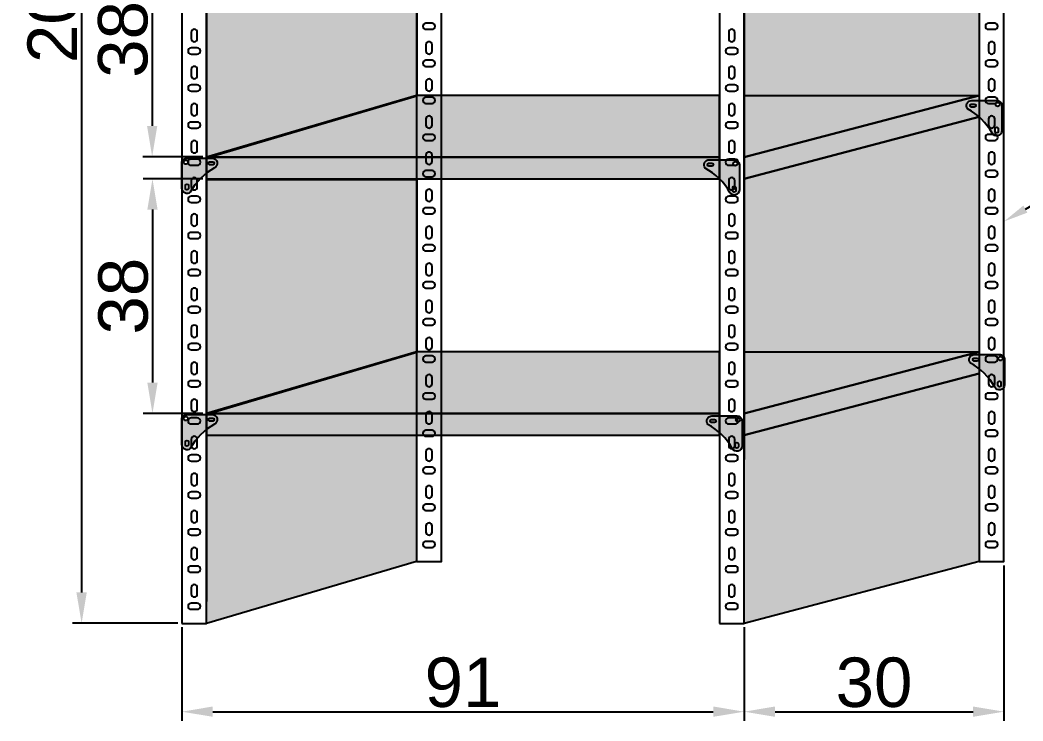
# Model space of a CAD drawing. Header units: millimetres. Extents: x 6614975 to 6624097, y 8742145 to 8746891.
# Drawn here: x 6620282.2 to 6620444.6, y 8742148.5 to 8742261.9 of the extents above; entities that cross this region are included whole.
import ezdxf
from ezdxf import colors
from ezdxf.entities.mleader import LeaderData, LeaderLine
from ezdxf.math import Vec2, Vec3

# ---------------------------------------------------------------- set-up
doc = ezdxf.new("R2010")
doc.units = ezdxf.units.MM
doc.styles.get("Standard").update_dxf_attribs({"font": 'arial.ttf'})
doc.dimstyles.new('ISO-25', dxfattribs={"dimtxt": 8, "dimasz": 5, "dimexe": 1.5, "dimexo": 0.625, "dimtad": 1, "dimtxsty": 'Standard', "dimcen": 2.5, "dimclrd": 1, "dimclre": 1, "dimclrt": 143, "dimadec": 0, "dimazin": 0, "dimtfac": 1, "dimtmove": 0, "dimatfit": 3, "dimfxl": 1, "dimarcsym": 0})

# ---------------------------------------------------------------- blocks, each defined once
blk = doc.blocks.new('*D205')
at = {"color": 1, "lineweight": -2, "transparency": 16777216}
for p, q in [((6620307.81, 8742364.28), (6620290.71, 8742364.28)), ((6620307.81, 8742164.28), (6620290.71, 8742164.28))]:
    blk.add_line(p, q, dxfattribs=at)
at = {"color": 1, "linetype": 'Continuous', "lineweight": -2, "transparency": 16777216}
blk.add_line((6620292.21, 8742359.28), (6620292.21, 8742169.28), dxfattribs=at)
at = {"color": 1, "transparency": 16777216}
for points in [[(6620291.37, 8742359.28), (6620293.04, 8742359.28), (6620292.21, 8742364.28)], [(6620291.37, 8742169.28), (6620293.04, 8742169.28), (6620292.21, 8742164.28)]]:
    blk.add_solid(points, dxfattribs=at)
at = {"layer": 'Defpoints', "color": 0, "transparency": 16777216}
for p in [(6620308.44, 8742364.28), (6620292.21, 8742164.28), (6620308.44, 8742164.28)]:
    blk.add_point(p, dxfattribs=at)
at = {"color": 143, "transparency": 16777216, "insert": (6620287.5, 8742264.28), "char_height": 8, "attachment_point": 5, "rotation": 90}
blk.add_mtext('200', dxfattribs=at)
blk = doc.blocks.new('*D208')
at = {"color": 1, "lineweight": -2, "transparency": 16777216}
for p, q in [((6620311.81, 8742277.78), (6620302.13, 8742277.78)), ((6620311.81, 8742239.78), (6620302.13, 8742239.78))]:
    blk.add_line(p, q, dxfattribs=at)
at = {"color": 1, "linetype": 'Continuous', "lineweight": -2, "transparency": 16777216}
blk.add_line((6620303.63, 8742272.78), (6620303.63, 8742244.78), dxfattribs=at)
at = {"color": 1, "transparency": 16777216}
for points in [[(6620302.8, 8742272.78), (6620304.46, 8742272.78), (6620303.63, 8742277.78)], [(6620302.8, 8742244.78), (6620304.46, 8742244.78), (6620303.63, 8742239.78)]]:
    blk.add_solid(points, dxfattribs=at)
at = {"layer": 'Defpoints', "color": 0, "transparency": 16777216}
for p in [(6620312.44, 8742277.78), (6620303.63, 8742239.78), (6620312.44, 8742239.78)]:
    blk.add_point(p, dxfattribs=at)
at = {"color": 143, "transparency": 16777216, "insert": (6620298.92, 8742258.78), "char_height": 8, "attachment_point": 5, "rotation": 90}
blk.add_mtext('38', dxfattribs=at)
blk = doc.blocks.new('*D209')
at = {"color": 1, "lineweight": -2, "transparency": 16777216}
for p, q in [((6620311.81, 8742236.23), (6620302.18, 8742236.23)), ((6620311.81, 8742198.23), (6620302.18, 8742198.23))]:
    blk.add_line(p, q, dxfattribs=at)
at = {"color": 1, "linetype": 'Continuous', "lineweight": -2, "transparency": 16777216}
blk.add_line((6620303.68, 8742231.23), (6620303.68, 8742203.23), dxfattribs=at)
at = {"color": 1, "transparency": 16777216}
for points in [[(6620302.85, 8742231.23), (6620304.51, 8742231.23), (6620303.68, 8742236.23)], [(6620302.85, 8742203.23), (6620304.51, 8742203.23), (6620303.68, 8742198.23)]]:
    blk.add_solid(points, dxfattribs=at)
at = {"layer": 'Defpoints', "color": 0, "transparency": 16777216}
for p in [(6620312.44, 8742236.23), (6620303.68, 8742198.23), (6620312.44, 8742198.23)]:
    blk.add_point(p, dxfattribs=at)
at = {"color": 143, "transparency": 16777216, "insert": (6620298.97, 8742217.23), "char_height": 8, "attachment_point": 5, "rotation": 90}
blk.add_mtext('38', dxfattribs=at)
blk = doc.blocks.new('UNION-R')
at = {"true_color": 0x939598}
h = blk.add_hatch(color=252, dxfattribs=at)
h.dxf.hatch_style = 1
h.paths.add_polyline_path([(-8.1, 0.43, 0.631348), (-9.24, -1.96, -0.142591), (-2.34, -8.76, 0.79062), (0.43, -8.11), (0.43, -1.03, 0.414), (-1.04, 0.43)])
h.paths.add_polyline_path([(-1.31, -0.68, -1), (-0.15, -0.68, -1)], flags=16)
h.paths.add_polyline_path([(-7.37, -1.43), (-8.24, -1.43, -0.736995), (-8.24, -0.56), (-7.37, -0.56, -1)], flags=16)
h.paths.add_polyline_path([(-0.6, -7.41), (-0.6, -8.28, -1), (-1.47, -8.28), (-1.47, -7.41, -0.736995)], flags=16)
at = {"true_color": 0xffffff}
h = blk.add_hatch(color=7, dxfattribs=at)
h.dxf.hatch_style = 1
h.paths.add_polyline_path([(-8.1, 0.43, 0.631348), (-9.24, -1.96, -0.142591), (-2.34, -8.76, 0.79062), (0.43, -8.11), (0.43, -1.03, 0.414), (-1.04, 0.43)])
h.paths.add_polyline_path([(-7.37, -1.43), (-8.24, -1.43, -0.736995), (-8.24, -0.56), (-7.37, -0.56, -1)], flags=16)
h.paths.add_polyline_path([(-0.15, -0.68, -1), (-1.31, -0.68, -1)], flags=16)
h.paths.add_polyline_path([(-0.6, -7.41), (-0.6, -8.28, -1), (-1.47, -8.28), (-1.47, -7.41, -0.736995)], flags=16)
for points in [[(0.43, -8.11, -0.79062), (-2.34, -8.76, 0.142591), (-9.24, -1.96, -0.631348), (-8.1, 0.43), (-1.04, 0.43, -0.414214), (0.43, -1.04), (0.43, -8.11)], [(-7.37, -0.56, -1), (-7.37, -1.43), (-8.24, -1.43, -0.736995), (-8.24, -0.56), (-7.37, -0.56)], [(-0.6, -8.28, -1), (-1.47, -8.28), (-1.47, -7.41, -0.736995), (-0.6, -7.41), (-0.6, -8.28)]]:
    blk.add_lwpolyline(points, format="xyb")
blk.add_circle((-0.73, -0.68), 0.581)
blk = doc.blocks.new('*D210')
at = {"color": 1, "lineweight": -2, "transparency": 16777216}
for p, q in [((6620308.44, 8742163.65), (6620308.44, 8742148.48)), ((6620399.44, 8742163.65), (6620399.44, 8742148.48))]:
    blk.add_line(p, q, dxfattribs=at)
at = {"color": 1, "linetype": 'Continuous', "lineweight": -2, "transparency": 16777216}
blk.add_line((6620313.44, 8742149.98), (6620394.44, 8742149.98), dxfattribs=at)
at = {"color": 1, "transparency": 16777216}
for points in [[(6620313.44, 8742150.82), (6620313.44, 8742149.15), (6620308.44, 8742149.98)], [(6620394.44, 8742150.82), (6620394.44, 8742149.15), (6620399.44, 8742149.98)]]:
    blk.add_solid(points, dxfattribs=at)
at = {"layer": 'Defpoints', "color": 0, "transparency": 16777216}
for p in [(6620308.44, 8742164.28), (6620399.44, 8742164.28), (6620399.44, 8742149.98)]:
    blk.add_point(p, dxfattribs=at)
at = {"color": 143, "transparency": 16777216, "insert": (6620353.94, 8742154.69), "char_height": 8, "attachment_point": 5}
blk.add_mtext('91', dxfattribs=at)
blk = doc.blocks.new('*D211')
at = {"color": 1, "lineweight": -2, "transparency": 16777216}
for p, q in [((6620441.49, 8742173.65), (6620441.49, 8742148.48)), ((6620399.44, 8742163.65), (6620399.44, 8742148.48))]:
    blk.add_line(p, q, dxfattribs=at)
at = {"color": 1, "linetype": 'Continuous', "lineweight": -2, "transparency": 16777216}
blk.add_line((6620404.44, 8742149.98), (6620436.49, 8742149.98), dxfattribs=at)
at = {"color": 1, "transparency": 16777216}
for points in [[(6620404.44, 8742150.82), (6620404.44, 8742149.15), (6620399.44, 8742149.98)], [(6620436.49, 8742150.82), (6620436.49, 8742149.15), (6620441.49, 8742149.98)]]:
    blk.add_solid(points, dxfattribs=at)
at = {"layer": 'Defpoints', "color": 0, "transparency": 16777216}
for p in [(6620441.49, 8742174.28), (6620399.44, 8742164.28), (6620441.49, 8742149.98)]:
    blk.add_point(p, dxfattribs=at)
at = {"color": 143, "transparency": 16777216, "insert": (6620420.46, 8742154.69), "char_height": 8, "attachment_point": 5}
blk.add_mtext('30', dxfattribs=at)

msp = doc.modelspace()

# ---------------------------------------------------------------- hatches: boundary and pattern name
at = {"true_color": 0x636466}
h = msp.add_hatch(color=251, dxfattribs=at)
h.dxf.hatch_style = 1
h.paths.add_polyline_path([(6620437.49, 8742287.726), (6620399.438, 8742277.726), (6620399.438, 8742239.726), (6620437.49, 8742249.726)])
h = msp.add_hatch(color=251, dxfattribs=at)
h.dxf.hatch_style = 1
h.paths.add_polyline_path([(6620346.453, 8742277.581), (6620312.453, 8742277.581), (6620312.453, 8742239.581), (6620346.453, 8742249.581)])
h = msp.add_hatch(color=8)
h.dxf.hatch_style = 1
h.paths.add_polyline_path([(6620346.438, 8742249.726), (6620312.438, 8742239.726), (6620395.438, 8742239.726), (6620395.438, 8742249.726)])
h = msp.add_hatch(color=8)
h.dxf.hatch_style = 1
h.paths.add_polyline_path([(6620437.49, 8742246.226), (6620437.49, 8742249.726), (6620399.438, 8742239.726), (6620399.438, 8742236.226)])
h = msp.add_hatch(color=8)
h.dxf.hatch_style = 1
h.paths.add_polyline_path([(6620437.49, 8742249.726), (6620399.438, 8742249.726), (6620399.438, 8742239.726)])
h = msp.add_hatch(color=251, dxfattribs=at)
h.dxf.hatch_style = 1
h.paths.add_polyline_path([(6620437.49, 8742246.226), (6620399.438, 8742236.226), (6620399.438, 8742198.226), (6620437.49, 8742208.226)])
h = msp.add_hatch(color=8)
h.dxf.hatch_style = 1
h.paths.add_polyline_path([(6620395.438, 8742236.226), (6620395.438, 8742239.726), (6620312.438, 8742239.726), (6620312.438, 8742236.226)])
h = msp.add_hatch(color=251, dxfattribs=at)
h.dxf.hatch_style = 1
h.paths.add_polyline_path([(6620346.468, 8742236.096), (6620312.468, 8742236.096), (6620312.468, 8742198.096), (6620346.468, 8742208.096)])
h = msp.add_hatch(color=8)
h.dxf.hatch_style = 1
h.paths.add_polyline_path([(6620346.438, 8742208.226), (6620312.438, 8742198.226), (6620395.438, 8742198.226), (6620395.438, 8742208.226)])
h = msp.add_hatch(color=8)
h.dxf.hatch_style = 1
h.paths.add_polyline_path([(6620437.49, 8742204.726), (6620437.49, 8742208.226), (6620399.438, 8742198.226), (6620399.438, 8742194.726)])
h = msp.add_hatch(color=8)
h.dxf.hatch_style = 1
h.paths.add_polyline_path([(6620437.49, 8742208.226), (6620399.438, 8742208.226), (6620399.438, 8742198.226)])
h = msp.add_hatch(color=251, dxfattribs=at)
h.dxf.hatch_style = 1
h.paths.add_polyline_path([(6620437.49, 8742204.726), (6620399.438, 8742194.726), (6620399.438, 8742164.276), (6620437.49, 8742174.276)])
h = msp.add_hatch(color=8)
h.dxf.hatch_style = 1
h.paths.add_polyline_path([(6620395.438, 8742194.726), (6620395.438, 8742198.226), (6620312.438, 8742198.226), (6620312.438, 8742194.726)])
h = msp.add_hatch(color=251, dxfattribs=at)
h.dxf.hatch_style = 1
h.paths.add_polyline_path([(6620346.438, 8742194.726), (6620312.438, 8742194.726), (6620312.438, 8742164.276), (6620346.438, 8742174.276)])

# ---------------------------------------------------------------- linework, layer by layer
for p, q in [((6620399.438, 8742292.776), (6620399.438, 8742258.776)), ((6620312.438, 8742262.536), (6620312.438, 8742216.916)), ((6620399.438, 8742258.776), (6620399.438, 8742224.776)), ((6620399.438, 8742224.776), (6620399.438, 8742190.776)), ((6620312.438, 8742213.416), (6620312.438, 8742167.796))]:
    msp.add_line(p, q)
at = {"color": 7, "true_color": 0xffffff}
for p, q in [((6620437.49, 8742287.726), (6620437.49, 8742249.726)), ((6620312.453, 8742239.581), (6620312.453, 8742277.581)), ((6620346.453, 8742277.581), (6620346.453, 8742249.581)), ((6620399.438, 8742239.726), (6620399.438, 8742277.726)), ((6620346.453, 8742249.581), (6620312.453, 8742239.581)), ((6620437.49, 8742249.726), (6620399.438, 8742239.726)), ((6620399.438, 8742236.226), (6620437.49, 8742246.226)), ((6620437.49, 8742246.226), (6620437.49, 8742208.226)), ((6620312.468, 8742198.096), (6620312.468, 8742236.096)), ((6620312.468, 8742236.096), (6620346.468, 8742236.096)), ((6620346.468, 8742236.096), (6620346.468, 8742208.096)), ((6620399.438, 8742198.226), (6620399.438, 8742236.226)), ((6620346.468, 8742208.096), (6620312.468, 8742198.096)), ((6620437.49, 8742208.226), (6620399.438, 8742198.226)), ((6620399.438, 8742194.726), (6620437.49, 8742204.726)), ((6620399.438, 8742194.726), (6620437.49, 8742204.726)), ((6620437.49, 8742204.726), (6620437.49, 8742174.276)), ((6620437.49, 8742204.726), (6620437.49, 8742174.276)), ((6620312.438, 8742194.726), (6620346.438, 8742194.726)), ((6620312.438, 8742164.276), (6620312.438, 8742194.726)), ((6620312.438, 8742194.726), (6620346.438, 8742194.726)), ((6620312.438, 8742164.276), (6620312.438, 8742194.726)), ((6620346.438, 8742194.726), (6620346.438, 8742174.276)), ((6620346.438, 8742194.726), (6620346.438, 8742174.276)), ((6620399.438, 8742164.276), (6620399.438, 8742194.726)), ((6620399.438, 8742164.276), (6620399.438, 8742194.726)), ((6620346.438, 8742174.276), (6620312.438, 8742164.276)), ((6620346.438, 8742174.276), (6620312.438, 8742164.276)), ((6620437.49, 8742174.276), (6620399.438, 8742164.276)), ((6620437.49, 8742174.276), (6620399.438, 8742164.276))]:
    msp.add_line(p, q, dxfattribs=at)
for points in [[(6620346.438, 8742174.276), (6620350.438, 8742174.276), (6620350.438, 8742374.276), (6620346.438, 8742374.276)], [(6620437.49, 8742174.276), (6620441.49, 8742174.276), (6620441.49, 8742374.276), (6620437.49, 8742374.276)], [(6620308.438, 8742164.276), (6620312.438, 8742164.276), (6620312.438, 8742364.276), (6620308.438, 8742364.276)], [(6620395.438, 8742164.276), (6620399.438, 8742164.276), (6620399.438, 8742364.276), (6620395.438, 8742364.276)], [(6620399.438, 8742239.726), (6620437.49, 8742249.726), (6620437.49, 8742246.226), (6620399.438, 8742236.226)], [(6620399.438, 8742249.726), (6620437.49, 8742249.726), (6620399.438, 8742239.726)], [(6620312.438, 8742236.226), (6620395.438, 8742236.226), (6620395.438, 8742239.726), (6620312.438, 8742239.726)], [(6620399.438, 8742198.226), (6620437.49, 8742208.226), (6620437.49, 8742204.726), (6620399.438, 8742194.726)], [(6620399.438, 8742208.226), (6620437.49, 8742208.226), (6620399.438, 8742198.226)], [(6620312.438, 8742194.726), (6620395.438, 8742194.726), (6620395.438, 8742198.226), (6620312.438, 8742198.226)]]:
    msp.add_lwpolyline(points, close=True)
for points in [[(6620347.938, 8742261.41, 1), (6620347.938, 8742260.41), (6620348.938, 8742260.41, 1), (6620348.938, 8742261.41)], [(6620438.99, 8742261.41, 1), (6620438.99, 8742260.41), (6620439.99, 8742260.41, 1), (6620439.99, 8742261.41)], [(6620309.938, 8742258.91, 1), (6620310.938, 8742258.91), (6620310.938, 8742259.91, 1), (6620309.938, 8742259.91)], [(6620396.938, 8742258.91, 1), (6620397.938, 8742258.91), (6620397.938, 8742259.91, 1), (6620396.938, 8742259.91)], [(6620347.938, 8742256.91, 1), (6620348.938, 8742256.91), (6620348.938, 8742257.91, 1), (6620347.938, 8742257.91)], [(6620438.99, 8742256.91, 1), (6620439.99, 8742256.91), (6620439.99, 8742257.91, 1), (6620438.99, 8742257.91)], [(6620309.938, 8742257.41, 1), (6620309.938, 8742256.41), (6620310.938, 8742256.41, 1), (6620310.938, 8742257.41)], [(6620396.938, 8742257.41, 1), (6620396.938, 8742256.41), (6620397.938, 8742256.41, 1), (6620397.938, 8742257.41)], [(6620347.938, 8742255.41, 1), (6620347.938, 8742254.41), (6620348.938, 8742254.41, 1), (6620348.938, 8742255.41)], [(6620438.99, 8742255.41, 1), (6620438.99, 8742254.41), (6620439.99, 8742254.41, 1), (6620439.99, 8742255.41)], [(6620309.938, 8742252.91, 1), (6620310.938, 8742252.91), (6620310.938, 8742253.91, 1), (6620309.938, 8742253.91)], [(6620396.938, 8742252.91, 1), (6620397.938, 8742252.91), (6620397.938, 8742253.91, 1), (6620396.938, 8742253.91)], [(6620347.938, 8742250.91, 1), (6620348.938, 8742250.91), (6620348.938, 8742251.91, 1), (6620347.938, 8742251.91)], [(6620438.99, 8742250.91, 1), (6620439.99, 8742250.91), (6620439.99, 8742251.91, 1), (6620438.99, 8742251.91)], [(6620309.938, 8742251.41, 1), (6620309.938, 8742250.41), (6620310.938, 8742250.41, 1), (6620310.938, 8742251.41)], [(6620396.938, 8742251.41, 1), (6620396.938, 8742250.41), (6620397.938, 8742250.41, 1), (6620397.938, 8742251.41)], [(6620309.938, 8742246.91, 1), (6620310.938, 8742246.91), (6620310.938, 8742247.91, 1), (6620309.938, 8742247.91)], [(6620347.938, 8742249.41, 1), (6620347.938, 8742248.41), (6620348.938, 8742248.41, 1), (6620348.938, 8742249.41)], [(6620396.938, 8742246.91, 1), (6620397.938, 8742246.91), (6620397.938, 8742247.91, 1), (6620396.938, 8742247.91)], [(6620438.99, 8742249.41, 1), (6620438.99, 8742248.41), (6620439.99, 8742248.41, 1), (6620439.99, 8742249.41)], [(6620309.938, 8742245.41, 1), (6620309.938, 8742244.41), (6620310.938, 8742244.41, 1), (6620310.938, 8742245.41)], [(6620347.938, 8742244.91, 1), (6620348.938, 8742244.91), (6620348.938, 8742245.91, 1), (6620347.938, 8742245.91)], [(6620396.938, 8742245.41, 1), (6620396.938, 8742244.41), (6620397.938, 8742244.41, 1), (6620397.938, 8742245.41)], [(6620438.99, 8742244.91, 1), (6620439.99, 8742244.91), (6620439.99, 8742245.91, 1), (6620438.99, 8742245.91)], [(6620347.938, 8742243.41, 1), (6620347.938, 8742242.41), (6620348.938, 8742242.41, 1), (6620348.938, 8742243.41)], [(6620438.99, 8742243.41, 1), (6620438.99, 8742242.41), (6620439.99, 8742242.41, 1), (6620439.99, 8742243.41)], [(6620309.938, 8742240.91, 1), (6620310.938, 8742240.91), (6620310.938, 8742241.91, 1), (6620309.938, 8742241.91)], [(6620396.938, 8742240.91, 1), (6620397.938, 8742240.91), (6620397.938, 8742241.91, 1), (6620396.938, 8742241.91)], [(6620347.938, 8742239.045, 1), (6620348.938, 8742239.045), (6620348.938, 8742240.045, 1), (6620347.938, 8742240.045)], [(6620438.99, 8742239.045, 1), (6620439.99, 8742239.045), (6620439.99, 8742240.045, 1), (6620438.99, 8742240.045)], [(6620309.938, 8742239.41, 1), (6620309.938, 8742238.41), (6620310.938, 8742238.41, 1), (6620310.938, 8742239.41)], [(6620396.938, 8742239.41, 1), (6620396.938, 8742238.41), (6620397.938, 8742238.41, 1), (6620397.938, 8742239.41)], [(6620347.938, 8742237.545, 1), (6620347.938, 8742236.545), (6620348.938, 8742236.545, 1), (6620348.938, 8742237.545)], [(6620438.99, 8742237.545, 1), (6620438.99, 8742236.545), (6620439.99, 8742236.545, 1), (6620439.99, 8742237.545)], [(6620309.938, 8742234.91, 1), (6620310.938, 8742234.91), (6620310.938, 8742235.91, 1), (6620309.938, 8742235.91)], [(6620396.938, 8742234.91, 1), (6620397.938, 8742234.91), (6620397.938, 8742235.91, 1), (6620396.938, 8742235.91)], [(6620347.938, 8742233.045, 1), (6620348.938, 8742233.045), (6620348.938, 8742234.045, 1), (6620347.938, 8742234.045)], [(6620438.99, 8742233.045, 1), (6620439.99, 8742233.045), (6620439.99, 8742234.045, 1), (6620438.99, 8742234.045)], [(6620309.938, 8742233.41, 1), (6620309.938, 8742232.41), (6620310.938, 8742232.41, 1), (6620310.938, 8742233.41)], [(6620396.938, 8742233.41, 1), (6620396.938, 8742232.41), (6620397.938, 8742232.41, 1), (6620397.938, 8742233.41)], [(6620309.938, 8742229.045, 1), (6620310.938, 8742229.045), (6620310.938, 8742230.045, 1), (6620309.938, 8742230.045)], [(6620347.938, 8742231.545, 1), (6620347.938, 8742230.545), (6620348.938, 8742230.545, 1), (6620348.938, 8742231.545)], [(6620396.938, 8742229.045, 1), (6620397.938, 8742229.045), (6620397.938, 8742230.045, 1), (6620396.938, 8742230.045)], [(6620438.99, 8742231.545, 1), (6620438.99, 8742230.545), (6620439.99, 8742230.545, 1), (6620439.99, 8742231.545)], [(6620309.938, 8742227.545, 1), (6620309.938, 8742226.545), (6620310.938, 8742226.545, 1), (6620310.938, 8742227.545)], [(6620347.938, 8742227.045, 1), (6620348.938, 8742227.045), (6620348.938, 8742228.045, 1), (6620347.938, 8742228.045)], [(6620396.938, 8742227.545, 1), (6620396.938, 8742226.545), (6620397.938, 8742226.545, 1), (6620397.938, 8742227.545)], [(6620438.99, 8742227.045, 1), (6620439.99, 8742227.045), (6620439.99, 8742228.045, 1), (6620438.99, 8742228.045)], [(6620347.938, 8742225.545, 1), (6620347.938, 8742224.545), (6620348.938, 8742224.545, 1), (6620348.938, 8742225.545)], [(6620438.99, 8742225.545, 1), (6620438.99, 8742224.545), (6620439.99, 8742224.545, 1), (6620439.99, 8742225.545)], [(6620309.938, 8742223.045, 1), (6620310.938, 8742223.045), (6620310.938, 8742224.045, 1), (6620309.938, 8742224.045)], [(6620396.938, 8742223.045, 1), (6620397.938, 8742223.045), (6620397.938, 8742224.045, 1), (6620396.938, 8742224.045)], [(6620347.938, 8742221.045, 1), (6620348.938, 8742221.045), (6620348.938, 8742222.045, 1), (6620347.938, 8742222.045)], [(6620438.99, 8742221.045, 1), (6620439.99, 8742221.045), (6620439.99, 8742222.045, 1), (6620438.99, 8742222.045)], [(6620309.938, 8742221.545, 1), (6620309.938, 8742220.545), (6620310.938, 8742220.545, 1), (6620310.938, 8742221.545)], [(6620396.938, 8742221.545, 1), (6620396.938, 8742220.545), (6620397.938, 8742220.545, 1), (6620397.938, 8742221.545)], [(6620347.938, 8742219.545, 1), (6620347.938, 8742218.545), (6620348.938, 8742218.545, 1), (6620348.938, 8742219.545)], [(6620438.99, 8742219.545, 1), (6620438.99, 8742218.545), (6620439.99, 8742218.545, 1), (6620439.99, 8742219.545)], [(6620309.938, 8742217.045, 1), (6620310.938, 8742217.045), (6620310.938, 8742218.045, 1), (6620309.938, 8742218.045)], [(6620396.938, 8742217.045, 1), (6620397.938, 8742217.045), (6620397.938, 8742218.045, 1), (6620396.938, 8742218.045)], [(6620347.938, 8742215.045, 1), (6620348.938, 8742215.045), (6620348.938, 8742216.045, 1), (6620347.938, 8742216.045)], [(6620438.99, 8742215.045, 1), (6620439.99, 8742215.045), (6620439.99, 8742216.045, 1), (6620438.99, 8742216.045)], [(6620309.938, 8742215.545, 1), (6620309.938, 8742214.545), (6620310.938, 8742214.545, 1), (6620310.938, 8742215.545)], [(6620396.938, 8742215.545, 1), (6620396.938, 8742214.545), (6620397.938, 8742214.545, 1), (6620397.938, 8742215.545)], [(6620309.938, 8742211.045, 1), (6620310.938, 8742211.045), (6620310.938, 8742212.045, 1), (6620309.938, 8742212.045)], [(6620347.938, 8742213.545, 1), (6620347.938, 8742212.545), (6620348.938, 8742212.545, 1), (6620348.938, 8742213.545)], [(6620396.938, 8742211.045, 1), (6620397.938, 8742211.045), (6620397.938, 8742212.045, 1), (6620396.938, 8742212.045)], [(6620438.99, 8742213.545, 1), (6620438.99, 8742212.545), (6620439.99, 8742212.545, 1), (6620439.99, 8742213.545)], [(6620309.938, 8742209.545, 1), (6620309.938, 8742208.545), (6620310.938, 8742208.545, 1), (6620310.938, 8742209.545)], [(6620347.938, 8742209.045, 1), (6620348.938, 8742209.045), (6620348.938, 8742210.045, 1), (6620347.938, 8742210.045)], [(6620396.938, 8742209.545, 1), (6620396.938, 8742208.545), (6620397.938, 8742208.545, 1), (6620397.938, 8742209.545)], [(6620438.99, 8742209.045, 1), (6620439.99, 8742209.045), (6620439.99, 8742210.045, 1), (6620438.99, 8742210.045)], [(6620309.938, 8742205.045, 1), (6620310.938, 8742205.045), (6620310.938, 8742206.045, 1), (6620309.938, 8742206.045)], [(6620347.938, 8742207.545, 1), (6620347.938, 8742206.545), (6620348.938, 8742206.545, 1), (6620348.938, 8742207.545)], [(6620396.938, 8742205.045, 1), (6620397.938, 8742205.045), (6620397.938, 8742206.045, 1), (6620396.938, 8742206.045)], [(6620438.99, 8742207.545, 1), (6620438.99, 8742206.545), (6620439.99, 8742206.545, 1), (6620439.99, 8742207.545)], [(6620347.938, 8742203.045, 1), (6620348.938, 8742203.045), (6620348.938, 8742204.045, 1), (6620347.938, 8742204.045)], [(6620438.99, 8742203.045, 1), (6620439.99, 8742203.045), (6620439.99, 8742204.045, 1), (6620438.99, 8742204.045)], [(6620309.938, 8742203.545, 1), (6620309.938, 8742202.545), (6620310.938, 8742202.545, 1), (6620310.938, 8742203.545)], [(6620396.938, 8742203.545, 1), (6620396.938, 8742202.545), (6620397.938, 8742202.545, 1), (6620397.938, 8742203.545)], [(6620347.938, 8742201.545, 1), (6620347.938, 8742200.545), (6620348.938, 8742200.545, 1), (6620348.938, 8742201.545)], [(6620438.99, 8742201.545, 1), (6620438.99, 8742200.545), (6620439.99, 8742200.545, 1), (6620439.99, 8742201.545)], [(6620309.938, 8742199.045, 1), (6620310.938, 8742199.045), (6620310.938, 8742200.045, 1), (6620309.938, 8742200.045)], [(6620396.938, 8742199.045, 1), (6620397.938, 8742199.045), (6620397.938, 8742200.045, 1), (6620396.938, 8742200.045)], [(6620347.938, 8742197.045, 1), (6620348.938, 8742197.045), (6620348.938, 8742198.045, 1), (6620347.938, 8742198.045)], [(6620438.99, 8742197.045, 1), (6620439.99, 8742197.045), (6620439.99, 8742198.045, 1), (6620438.99, 8742198.045)], [(6620309.938, 8742197.545, 1), (6620309.938, 8742196.545), (6620310.938, 8742196.545, 1), (6620310.938, 8742197.545)], [(6620396.938, 8742197.545, 1), (6620396.938, 8742196.545), (6620397.938, 8742196.545, 1), (6620397.938, 8742197.545)], [(6620347.938, 8742195.545, 1), (6620347.938, 8742194.545), (6620348.938, 8742194.545, 1), (6620348.938, 8742195.545)], [(6620438.99, 8742195.545, 1), (6620438.99, 8742194.545), (6620439.99, 8742194.545, 1), (6620439.99, 8742195.545)], [(6620309.938, 8742193.045, 1), (6620310.938, 8742193.045), (6620310.938, 8742194.045, 1), (6620309.938, 8742194.045)], [(6620396.938, 8742193.045, 1), (6620397.938, 8742193.045), (6620397.938, 8742194.045, 1), (6620396.938, 8742194.045)], [(6620309.938, 8742191.545, 1), (6620309.938, 8742190.545), (6620310.938, 8742190.545, 1), (6620310.938, 8742191.545)], [(6620347.938, 8742191.045, 1), (6620348.938, 8742191.045), (6620348.938, 8742192.045, 1), (6620347.938, 8742192.045)], [(6620396.938, 8742191.545, 1), (6620396.938, 8742190.545), (6620397.938, 8742190.545, 1), (6620397.938, 8742191.545)], [(6620438.99, 8742191.045, 1), (6620439.99, 8742191.045), (6620439.99, 8742192.045, 1), (6620438.99, 8742192.045)], [(6620309.938, 8742187.045, 1), (6620310.938, 8742187.045), (6620310.938, 8742188.045, 1), (6620309.938, 8742188.045)], [(6620347.938, 8742189.545, 1), (6620347.938, 8742188.545), (6620348.938, 8742188.545, 1), (6620348.938, 8742189.545)], [(6620396.938, 8742187.045, 1), (6620397.938, 8742187.045), (6620397.938, 8742188.045, 1), (6620396.938, 8742188.045)], [(6620438.99, 8742189.545, 1), (6620438.99, 8742188.545), (6620439.99, 8742188.545, 1), (6620439.99, 8742189.545)], [(6620347.938, 8742185.045, 1), (6620348.938, 8742185.045), (6620348.938, 8742186.045, 1), (6620347.938, 8742186.045)], [(6620438.99, 8742185.045, 1), (6620439.99, 8742185.045), (6620439.99, 8742186.045, 1), (6620438.99, 8742186.045)], [(6620309.938, 8742185.545, 1), (6620309.938, 8742184.545), (6620310.938, 8742184.545, 1), (6620310.938, 8742185.545)], [(6620396.938, 8742185.545, 1), (6620396.938, 8742184.545), (6620397.938, 8742184.545, 1), (6620397.938, 8742185.545)], [(6620347.938, 8742183.545, 1), (6620347.938, 8742182.545), (6620348.938, 8742182.545, 1), (6620348.938, 8742183.545)], [(6620438.99, 8742183.545, 1), (6620438.99, 8742182.545), (6620439.99, 8742182.545, 1), (6620439.99, 8742183.545)], [(6620309.938, 8742181.045, 1), (6620310.938, 8742181.045), (6620310.938, 8742182.045, 1), (6620309.938, 8742182.045)], [(6620396.938, 8742181.045, 1), (6620397.938, 8742181.045), (6620397.938, 8742182.045, 1), (6620396.938, 8742182.045)], [(6620347.938, 8742179.045, 1), (6620348.938, 8742179.045), (6620348.938, 8742180.045, 1), (6620347.938, 8742180.045)], [(6620438.99, 8742179.045, 1), (6620439.99, 8742179.045), (6620439.99, 8742180.045, 1), (6620438.99, 8742180.045)], [(6620309.938, 8742179.545, 1), (6620309.938, 8742178.545), (6620310.938, 8742178.545, 1), (6620310.938, 8742179.545)], [(6620396.938, 8742179.545, 1), (6620396.938, 8742178.545), (6620397.938, 8742178.545, 1), (6620397.938, 8742179.545)], [(6620347.938, 8742177.545, 1), (6620347.938, 8742176.545), (6620348.938, 8742176.545, 1), (6620348.938, 8742177.545)], [(6620438.99, 8742177.545, 1), (6620438.99, 8742176.545), (6620439.99, 8742176.545, 1), (6620439.99, 8742177.545)], [(6620309.938, 8742175.045, 1), (6620310.938, 8742175.045), (6620310.938, 8742176.045, 1), (6620309.938, 8742176.045)], [(6620396.938, 8742175.045, 1), (6620397.938, 8742175.045), (6620397.938, 8742176.045, 1), (6620396.938, 8742176.045)], [(6620309.938, 8742173.545, 1), (6620309.938, 8742172.545), (6620310.938, 8742172.545, 1), (6620310.938, 8742173.545)], [(6620396.938, 8742173.545, 1), (6620396.938, 8742172.545), (6620397.938, 8742172.545, 1), (6620397.938, 8742173.545)], [(6620309.938, 8742169.045, 1), (6620310.938, 8742169.045), (6620310.938, 8742170.045, 1), (6620309.938, 8742170.045)], [(6620396.938, 8742169.045, 1), (6620397.938, 8742169.045), (6620397.938, 8742170.045, 1), (6620396.938, 8742170.045)], [(6620309.938, 8742167.545, 1), (6620309.938, 8742166.545), (6620310.938, 8742166.545, 1), (6620310.938, 8742167.545)], [(6620396.938, 8742167.545, 1), (6620396.938, 8742166.545), (6620397.938, 8742166.545, 1), (6620397.938, 8742167.545)]]:
    msp.add_lwpolyline(points, format="xyb", close=True)
for points in [[(6620346.438, 8742249.726), (6620312.438, 8742239.726), (6620395.438, 8742239.726), (6620395.438, 8742249.726), (6620346.438, 8742249.726)], [(6620346.438, 8742208.226), (6620312.438, 8742198.226), (6620395.438, 8742198.226), (6620395.438, 8742208.226), (6620346.438, 8742208.226)]]:
    msp.add_lwpolyline(points)

# ---------------------------------------------------------------- block references
at = {"color": 18, "lineweight": 211, "true_color": 0x000000, "xscale": 0.5729039759425889, "yscale": 0.5729039759425889, "zscale": 0.5729039759425889}
for p in [(6620440.907, 8742248.645), (6620398.431, 8742239.066), (6620441.349, 8742207.529), (6620398.858, 8742197.599)]:
    msp.add_blockref('UNION-R', p, dxfattribs=at)
at = {"color": 18, "lineweight": 211, "true_color": 0x000000, "xscale": 0.5729039759425889, "yscale": 0.5729039759425889, "zscale": 0.5729039759425889, "rotation": 90}
for p in [(6620308.683, 8742239.334), (6620308.683, 8742197.849)]:
    msp.add_blockref('UNION-R', p, dxfattribs=at)

# ---------------------------------------------------------------- dimensions: what is measured, and where the dimension line sits
dim = msp.add_linear_dim(base=(6620292.207, 8742164.276), p1=(6620308.438, 8742364.276), p2=(6620308.438, 8742164.276), angle=90, text='200', dimstyle='ISO-25')
dim.commit()
dim.dimension.update_dxf_attribs({"geometry": '*D205', "text_midpoint": (6620292.207, 8742264.276), "dimtype": 160})
at = {"color": 7, "true_color": 0xffffff}
for base, p1, p2, picture, middle in [((6620303.629, 8742239.776), (6620312.438, 8742277.776), (6620312.438, 8742239.776), '*D208', (6620298.917, 8742258.776)), ((6620303.68, 8742198.226), (6620312.438, 8742236.226), (6620312.438, 8742198.226), '*D209', (6620298.968, 8742217.226))]:
    dim = msp.add_linear_dim(base=base, p1=p1, p2=p2, angle=90, dimstyle='ISO-25', dxfattribs=at)
    dim.commit()
    dim.dimension.update_dxf_attribs({"geometry": picture, "text_midpoint": middle})
dim = msp.add_linear_dim(base=(6620441.49, 8742149.982), p1=(6620399.438, 8742164.276), p2=(6620441.49, 8742174.276), text='30', dimstyle='ISO-25', dxfattribs=at)
dim.commit()
dim.dimension.update_dxf_attribs({"geometry": '*D211', "text_midpoint": (6620420.464, 8742154.695)})
dim = msp.add_linear_dim(base=(6620399.438, 8742149.982), p1=(6620308.438, 8742164.276), p2=(6620399.438, 8742164.276), dimstyle='ISO-25', dxfattribs=at)
dim.commit()
dim.dimension.update_dxf_attribs({"geometry": '*D210', "text_midpoint": (6620353.938, 8742154.692)})

# ---------------------------------------------------------------- leaders
at = {"color": 146, "true_color": 0x105689}
ml = msp.add_multileader_mtext('Standard', dxfattribs=at)
ml.set_content('LATERAL-CP  :  0.45 mm. PLOMO 30 cm. x 2 m. PESADO', color=(16, 86, 137))
ml.set_leader_properties()
ml.build(insert=Vec2(0, 0))
ctx = ml.context
ctx.base_point, ctx.plane_origin = Vec3(6620460.987, 8742278.112), Vec3(6620417.426, 8742263.65)
notes = []
notes.append((ctx, [(0, (1, 1, 0), (6620452.987, 8742278.112), (1, 0), 8, [(0, [(6620417.426, 8742263.65)], 0, [])])]))
ctx.mtext.insert, ctx.mtext.flow_direction = Vec3(6620462.987, 8742280.147), 5
ml = msp.add_multileader_mtext('Standard', dxfattribs=at)
ml.set_content('PARANTE-E: 2mm CINCADO 2.5 mts', color=(16, 86, 137))
ml.set_leader_properties()
ml.build(insert=Vec2(0, 0))
ctx = ml.context
ctx.base_point, ctx.plane_origin = Vec3(6620461.127, 8742236.039), Vec3(6620441.49, 8742229.31)
notes.append((ctx, [(0, (1, 1, 0), (6620453.127, 8742236.039), (1, 0), 8, [(0, [(6620441.49, 8742229.31)], 0, [])])]))
ctx.mtext.insert, ctx.mtext.flow_direction = Vec3(6620463.127, 8742238.073), 5
for ctx, leaders in notes:
    for number, flags, end, landing, length, lines in leaders:
        leader = LeaderData()
        leader.index, (leader.has_last_leader_line, leader.has_dogleg_vector, leader.attachment_direction) = number, flags
        leader.last_leader_point, leader.dogleg_vector, leader.dogleg_length = Vec3(end), Vec3(landing), length
        for number, points, colour, breaks in lines:
            line = LeaderLine()
            line.index, line.vertices, line.color, line.breaks = number, Vec3.list(points), colors.encode_raw_color(colour), breaks
            leader.lines.append(line)
        ctx.leaders.append(leader)

doc.saveas('drawing.dxf')
